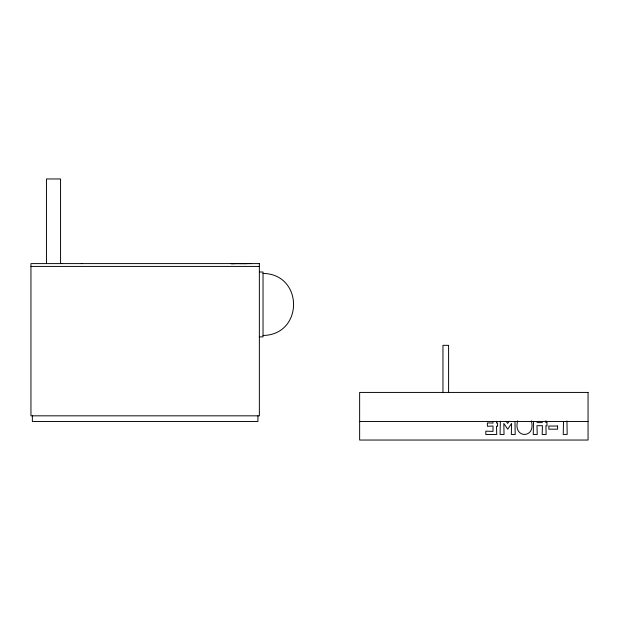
<?xml version="1.0" encoding="UTF-8"?>
<svg xmlns="http://www.w3.org/2000/svg" width="619" height="619" viewBox="0 0 619 619"><rect width="100%" height="100%" fill="white"/><g stroke="black" fill="none" stroke-linecap="round" stroke-linejoin="round"><path stroke-width="0.93" d="M517.677 420.858C512.609 438.917 536.402 438.933 531.319 420.85M509.174 421.26L507.626 423.419L506.102 421.253M242.377 263.562L247.066 263.562L231.274 263.562M242.694 263.562L245.666 263.562L239.924 263.601L247.066 263.562M61.838 263.601L62.403 263.562M263.029 335.467C303.72 334.894 303.72 274 263.029 273.428M246.672 263.601L248.057 263.562M237.332 263.562L234.423 263.562M233.084 263.562L230.895 263.601L235.235 263.601M234.787 263.562L231.467 263.601L235.413 263.562M234.624 263.601L239.553 263.562M30.95 266.418L259.361 266.418M259.307 272.02L263.029 272.02L263.029 336.875L259.307 336.875M359.639 421.469L588.05 421.469M536.967 422.599L542.414 422.599M247.646 263.562L250.943 263.601M237.015 263.562L239.901 263.601M231.506 263.562L233.371 263.601M245.116 263.562L246.702 263.601M81.29 263.562L82.087 263.601M533.501 422.104L533.238 434.461L537.23 434.461L536.967 425.686L542.414 425.686L542.182 434.461L546.144 434.461L545.904 425.748L546.987 425.895L546.987 422.429L545.904 422.576L545.904 420.827M563.507 421.516L563.236 434.422L567.166 434.422L566.965 420.974M500.345 421.222L500.082 434.461L504.044 434.461L503.812 423.45L507.742 429.184L511.565 423.45L511.333 434.461L515.201 434.461L514.969 421.485M496.5 421.284L496.5 423.009L497.583 422.924L497.583 426.274L496.5 426.158L496.732 434.461L485.814 434.461L485.814 431.164L493.003 431.373L493.003 426.042L487.385 426.243L487.385 422.893L493.003 423.071L493.003 421.431M448.589 392.477L448.589 345.332L442.949 345.332L442.949 392.477M257.953 415.829L257.953 421.469L32.358 421.469L32.358 415.829M60.561 263.562L60.561 178.961L46.456 178.961L46.456 263.562M557.587 426.042L548.852 426.042L548.852 429.184L557.587 429.184L557.587 426.042M259.361 263.601L30.95 263.601L30.95 415.829L259.361 415.829L259.361 263.601M588.05 392.431L359.639 392.431L359.639 440.039L588.05 440.039L588.05 392.431"/></g></svg>
